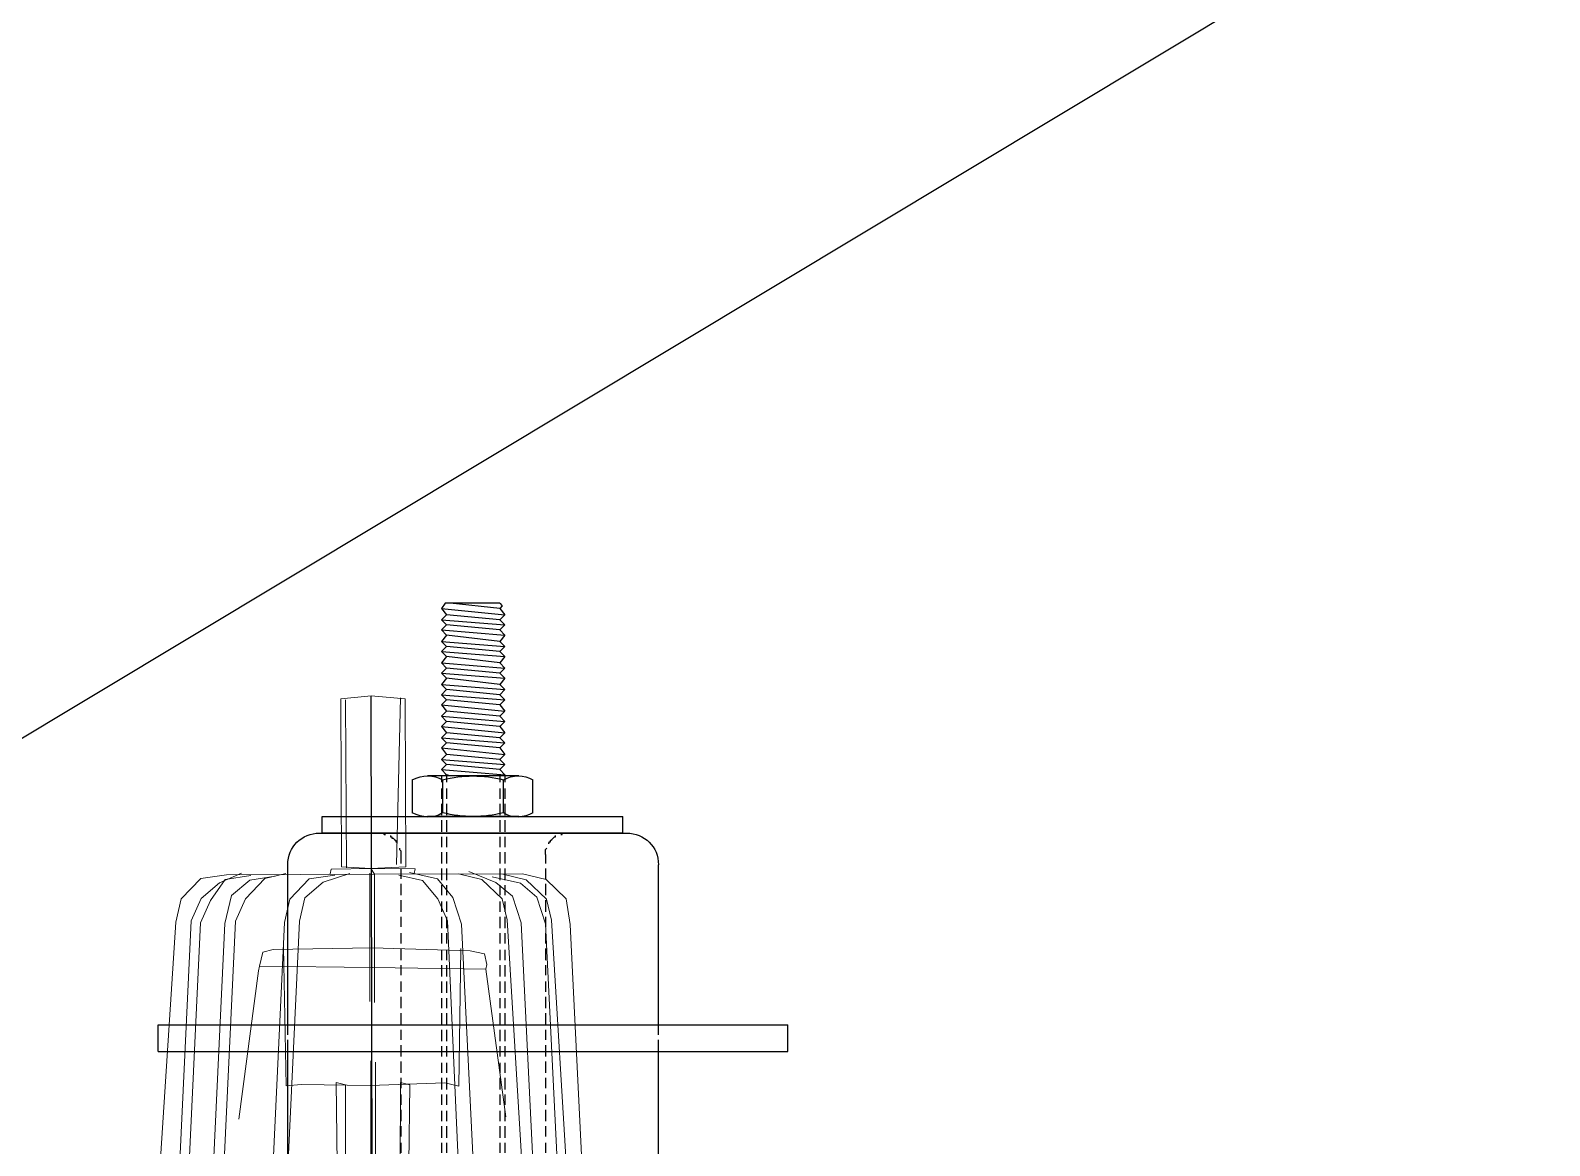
# Model space of a CAD drawing. Header units: millimetres. Extents: x 183355 to 194386, y -190559 to -183233.
# Drawn here: x 185151.9 to 185376.1, y -188107.9 to -187943.2 of the extents above; entities that cross this region are included whole.
import ezdxf

# ---------------------------------------------------------------- set-up
doc = ezdxf.new("R2010")
doc.units = ezdxf.units.MM
doc.header["$LTSCALE"] = 13
doc.linetypes.add('CENTER', pattern=[50.8, 31.75, -6.35, 6.35, -6.35])
doc.layers.get('0').update_dxf_attribs({"color": 1, "linetype": 'CENTER'})
doc.layers.add('C00-00-00', color=7, linetype='Continuous')
doc.layers.add('PDF_0', color=7, linetype='Continuous')
doc.layers.add('标注、文本', color=3, linetype='Continuous', lineweight=25)

# ---------------------------------------------------------------- blocks, each defined once
blk = doc.blocks.new('A$C0D035EEF')
at = {"layer": 'PDF_0'}
for points in [[(243.4, 9.18), (243.4, 102.12)], [(243.4, 102.12), (247.34, 102.12)], [(247.34, 9.18), (247.34, 102.12)], [(220.73, 83.01), (243.4, 83.01)], [(243.4, 83.01), (245.09, 83.01)], [(245.84, 83.01), (247.34, 83.01)], [(247.34, 83.01), (270.95, 83.01)], [(275.63, 32.98), (275.63, 78.32)], [(275.63, 77.76), (278.07, 77.76)], [(275.63, 77.76), (275.63, 33.35)], [(278.07, 33.35), (278.07, 77.76)], [(275.44, 68.58), (275.44, 68.77), (275.63, 68.77), (275.63, 68.95), (275.63, 69.14), (275.63, 69.33), (275.63, 69.52)], [(274.13, 66.71), (274.13, 66.89), (274.32, 66.89), (274.32, 67.08), (274.51, 67.08), (274.69, 67.27), (274.88, 67.46), (275.07, 67.64), (275.07, 67.83), (275.26, 67.83)], [(229.91, 66.33), (228.41, 66.33)], [(232.35, 66.33), (230.85, 66.33)], [(234.78, 66.33), (233.1, 66.33)], [(237.03, 66.33), (235.53, 66.33)], [(239.47, 66.33), (237.97, 66.33)], [(241.9, 66.33), (240.22, 66.33)], [(244.34, 66.33), (242.65, 66.33)], [(246.59, 66.33), (245.09, 66.33)], [(249.02, 66.33), (247.34, 66.33)], [(251.46, 66.33), (249.77, 66.33)], [(253.71, 66.33), (252.21, 66.33)], [(256.14, 66.33), (254.65, 66.33)], [(258.58, 66.33), (256.89, 66.33)], [(260.83, 66.33), (259.33, 66.33)], [(263.26, 66.33), (261.77, 66.33)], [(265.7, 66.33), (264.01, 66.33)], [(268.14, 66.33), (266.45, 66.33)], [(270.39, 66.33), (268.89, 66.33)], [(272.45, 66.33), (271.13, 66.33)], [(272.45, 66.33), (272.63, 66.33), (272.82, 66.33), (273.01, 66.33), (273.2, 66.33), (273.38, 66.52)], [(278.63, 64.46), (283.5, 64.46)], [(278.07, 62.4), (278.07, 48.91)], [(284.06, 62.4), (284.06, 48.91)], [(229.91, 60.34), (228.41, 60.34)], [(229.91, 59.59), (228.41, 59.59)], [(232.35, 60.34), (230.66, 60.34)], [(232.35, 59.59), (230.66, 59.59)], [(234.6, 60.34), (233.1, 60.34)], [(234.6, 59.59), (233.1, 59.59)], [(237.03, 60.34), (235.53, 60.34)], [(237.03, 59.59), (235.53, 59.59)], [(239.47, 60.34), (237.78, 60.34)], [(239.47, 59.59), (237.78, 59.59)], [(241.72, 60.34), (240.22, 60.34)], [(241.72, 59.59), (240.22, 59.59)], [(244.15, 60.34), (242.65, 60.34)], [(244.15, 59.59), (242.65, 59.59)], [(246.59, 60.34), (244.9, 60.34)], [(246.59, 59.59), (244.9, 59.59)], [(249.02, 60.34), (247.34, 60.34)], [(249.02, 59.59), (247.34, 59.59)], [(251.27, 60.34), (249.77, 60.34)], [(251.27, 59.59), (249.77, 59.59)], [(253.71, 60.34), (252.02, 60.34)], [(253.71, 59.59), (252.02, 59.59)], [(256.14, 60.34), (254.46, 60.34)], [(256.14, 59.59), (254.46, 59.59)], [(258.39, 60.34), (256.89, 60.34)], [(258.39, 59.59), (256.89, 59.59)], [(260.83, 60.34), (259.33, 60.34)], [(260.83, 59.59), (259.33, 59.59)], [(263.26, 60.34), (261.58, 60.34)], [(263.26, 59.59), (261.58, 59.59)], [(265.51, 60.34), (264.01, 60.34)], [(265.51, 59.59), (264.01, 59.59)], [(267.95, 60.34), (266.45, 60.34)], [(267.95, 59.59), (266.45, 59.59)], [(270.39, 60.34), (268.7, 60.34)], [(270.39, 59.59), (268.7, 59.59)], [(272.82, 60.34), (271.13, 60.34)], [(272.82, 59.59), (271.13, 59.59)], [(275.07, 60.34), (273.57, 60.34)], [(275.07, 59.59), (273.57, 59.59)], [(277.51, 60.34), (275.82, 60.34)], [(277.51, 59.59), (275.82, 59.59)], [(279.94, 60.34), (278.25, 60.34)], [(279.94, 59.59), (278.25, 59.59)], [(278.63, 60.15), (283.5, 60.15)], [(282.19, 60.34), (280.69, 60.34)], [(282.19, 59.59), (280.69, 59.59)], [(284.06, 60.34), (283.13, 60.34)], [(284.06, 59.59), (283.13, 59.59)], [(284.25, 60.34), (284.06, 60.34)], [(285, 50.97), (284.25, 60.34)], [(285, 59.59), (284.25, 60.34)], [(285.75, 60.34), (285, 59.59)], [(285, 59.59), (285.75, 51.72)], [(286.5, 50.97), (285.75, 60.34)], [(286.5, 59.59), (285.75, 60.34)], [(287.25, 60.34), (286.5, 59.59)], [(286.5, 59.59), (287.25, 51.72)], [(288.19, 50.97), (287.25, 60.34)], [(288.19, 59.59), (287.25, 60.34)], [(288.94, 60.34), (288.19, 59.59)], [(288.19, 59.59), (288.94, 51.72)], [(289.68, 50.97), (288.94, 60.34)], [(289.68, 59.59), (288.94, 60.34)], [(290.43, 60.34), (289.68, 59.59)], [(289.68, 59.59), (290.43, 51.72)], [(291.37, 50.97), (290.43, 60.34)], [(291.37, 59.59), (290.43, 60.34)], [(292.12, 60.34), (291.37, 59.59)], [(291.37, 59.59), (292.12, 51.72)], [(292.87, 50.97), (292.12, 60.34)], [(292.87, 59.59), (292.12, 60.34)], [(293.62, 60.34), (292.87, 59.59)], [(292.87, 59.59), (293.62, 51.72)], [(294.56, 50.97), (293.62, 60.34)], [(294.56, 59.59), (293.62, 60.34)], [(295.31, 60.34), (294.56, 59.59)], [(294.56, 59.59), (295.31, 51.72)], [(296.06, 59.59), (295.31, 60.34)], [(296.06, 50.97), (295.31, 60.34)], [(296.81, 60.34), (296.06, 59.59)], [(296.06, 59.59), (296.81, 51.72)], [(297.55, 59.59), (296.81, 60.34)], [(297.55, 50.97), (296.81, 60.34)], [(298.49, 60.34), (297.55, 59.59)], [(297.55, 59.59), (298.49, 51.72)], [(299.24, 59.59), (298.49, 60.34)], [(299.24, 50.97), (298.49, 60.34)], [(299.99, 60.34), (299.24, 59.59)], [(299.24, 59.59), (299.99, 51.72)], [(300.74, 50.97), (299.99, 60.34)], [(300.74, 59.59), (299.99, 60.34)], [(301.68, 60.34), (300.74, 59.59)], [(300.74, 59.59), (301.68, 51.72)], [(302.43, 50.97), (301.68, 60.34)], [(302.43, 59.59), (301.68, 60.34)], [(303.18, 60.34), (302.43, 59.59)], [(302.43, 59.59), (303.18, 51.72)], [(303.93, 50.97), (303.18, 60.34)], [(303.93, 59.59), (303.18, 60.34)], [(304.86, 60.34), (303.93, 59.59)], [(303.93, 59.59), (304.86, 51.72)], [(305.61, 50.97), (304.86, 60.34)], [(305.61, 59.59), (304.86, 60.34)], [(306.36, 60.34), (305.61, 59.59)], [(305.61, 59.59), (306.36, 51.72)], [(307.11, 50.97), (306.36, 60.34)], [(307.11, 59.59), (306.36, 60.34)], [(307.86, 60.34), (307.11, 59.59)], [(307.11, 59.59), (307.86, 51.72)], [(308.8, 50.97), (307.86, 60.34)], [(308.8, 59.59), (307.86, 60.34)], [(309.17, 59.96), (308.8, 59.59)], [(308.8, 59.59), (309.55, 52.28)], [(309.55, 59.59), (309.17, 59.96)], [(309.55, 59.59), (309.55, 51.53)], [(229.91, 51.72), (228.41, 51.72)], [(232.35, 51.72), (230.66, 51.72)], [(234.6, 51.72), (233.1, 51.72)], [(237.03, 51.72), (235.53, 51.72)], [(239.47, 51.72), (237.78, 51.72)], [(241.72, 51.72), (240.22, 51.72)], [(244.15, 51.72), (242.65, 51.72)], [(246.59, 51.72), (244.9, 51.72)], [(249.02, 51.72), (247.34, 51.72)], [(251.27, 51.72), (249.77, 51.72)], [(253.71, 51.72), (252.02, 51.72)], [(256.14, 51.72), (254.46, 51.72)], [(258.39, 51.72), (256.89, 51.72)], [(260.83, 51.72), (259.33, 51.72)], [(263.26, 51.72), (261.58, 51.72)], [(265.51, 51.72), (264.01, 51.72)], [(267.95, 51.72), (266.45, 51.72)], [(270.39, 51.72), (268.7, 51.72)], [(272.82, 51.72), (271.13, 51.72)], [(275.07, 51.72), (273.57, 51.72)], [(277.51, 51.72), (275.82, 51.72)], [(279.94, 51.72), (278.25, 51.72)], [(282.19, 51.72), (280.69, 51.72)], [(284.06, 51.72), (283.13, 51.72)], [(284.06, 52.28), (284.25, 51.72)], [(284.25, 51.72), (284.06, 51.53)], [(285, 50.97), (284.25, 51.72)], [(285.75, 51.72), (285, 50.97)], [(286.5, 50.97), (285.75, 51.72)], [(287.25, 51.72), (286.5, 50.97)], [(288.19, 50.97), (287.25, 51.72)], [(288.94, 51.72), (288.19, 50.97)], [(289.68, 50.97), (288.94, 51.72)], [(290.43, 51.72), (289.68, 50.97)], [(291.37, 50.97), (290.43, 51.72)], [(292.12, 51.72), (291.37, 50.97)], [(292.87, 50.97), (292.12, 51.72)], [(293.62, 51.72), (292.87, 50.97)], [(294.56, 50.97), (293.62, 51.72)], [(295.31, 51.72), (294.56, 50.97)], [(296.06, 50.97), (295.31, 51.72)], [(296.81, 51.72), (296.06, 50.97)], [(297.55, 50.97), (296.81, 51.72)], [(298.49, 51.72), (297.55, 50.97)], [(299.24, 50.97), (298.49, 51.72)], [(299.99, 51.72), (299.24, 50.97)], [(300.74, 50.97), (299.99, 51.72)], [(301.68, 51.72), (300.74, 50.97)], [(302.43, 50.97), (301.68, 51.72)], [(303.18, 51.72), (302.43, 50.97)], [(303.93, 50.97), (303.18, 51.72)], [(304.86, 51.72), (303.93, 50.97)], [(305.61, 50.97), (304.86, 51.72)], [(306.36, 51.72), (305.61, 50.97)], [(307.11, 50.97), (306.36, 51.72)], [(307.86, 51.72), (307.11, 50.97)], [(308.8, 50.97), (307.86, 51.72)], [(229.91, 50.97), (228.41, 50.97)], [(232.35, 50.97), (230.66, 50.97)], [(234.6, 50.97), (233.1, 50.97)], [(237.03, 50.97), (235.53, 50.97)], [(239.47, 50.97), (237.78, 50.97)], [(241.72, 50.97), (240.22, 50.97)], [(244.15, 50.97), (242.65, 50.97)], [(246.59, 50.97), (244.9, 50.97)], [(249.02, 50.97), (247.34, 50.97)], [(251.27, 50.97), (249.77, 50.97)], [(253.71, 50.97), (252.02, 50.97)], [(256.14, 50.97), (254.46, 50.97)], [(258.39, 50.97), (256.89, 50.97)], [(260.83, 50.97), (259.33, 50.97)], [(263.26, 50.97), (261.58, 50.97)], [(265.51, 50.97), (264.01, 50.97)], [(267.95, 50.97), (266.45, 50.97)], [(270.39, 50.97), (268.7, 50.97)], [(272.82, 50.97), (271.13, 50.97)], [(275.07, 50.97), (273.57, 50.97)], [(277.51, 50.97), (275.82, 50.97)], [(279.94, 50.97), (278.25, 50.97)], [(283.5, 51.15), (278.63, 51.15)], [(282.19, 50.97), (280.69, 50.97)], [(284.06, 50.97), (283.13, 50.97)], [(309.55, 51.53), (308.8, 50.97)], [(229.91, 44.97), (228.41, 44.97)], [(232.35, 44.97), (230.85, 44.97)], [(234.78, 44.97), (233.1, 44.97)], [(237.03, 44.97), (235.53, 44.97)], [(239.47, 44.97), (237.97, 44.97)], [(241.9, 44.97), (240.22, 44.97)], [(244.34, 44.97), (242.65, 44.97)], [(246.59, 44.97), (245.09, 44.97)], [(249.02, 44.97), (247.34, 44.97)], [(251.46, 44.97), (249.77, 44.97)], [(253.71, 44.97), (252.21, 44.97)], [(256.14, 44.97), (254.65, 44.97)], [(258.58, 44.97), (256.89, 44.97)], [(260.83, 44.97), (259.33, 44.97)], [(263.26, 44.97), (261.77, 44.97)], [(265.7, 44.97), (264.01, 44.97)], [(268.14, 44.97), (266.45, 44.97)], [(270.39, 44.97), (268.89, 44.97)], [(272.45, 44.97), (271.13, 44.97)], [(273.38, 44.78), (273.2, 44.78), (273.01, 44.97), (272.82, 44.97), (272.63, 44.97), (272.45, 44.97)], [(283.5, 46.66), (278.63, 46.66)], [(275.26, 43.47), (275.07, 43.47), (275.07, 43.66), (274.88, 43.66), (274.88, 43.85), (274.69, 44.03), (274.51, 44.22), (274.32, 44.22), (274.32, 44.41), (274.13, 44.41), (274.13, 44.41)], [(275.63, 41.6), (275.63, 41.79), (275.63, 41.97), (275.63, 42.16), (275.63, 42.35), (275.44, 42.53), (275.44, 42.72)], [(275.63, 33.35), (278.07, 33.35)], [(220.73, 28.29), (243.4, 28.29)], [(243.4, 28.29), (245.09, 28.29)], [(245.84, 28.29), (247.34, 28.29)], [(247.34, 28.29), (270.95, 28.29)], [(243.4, 9.18), (247.34, 9.18)]]:
    blk.add_lwpolyline(points, dxfattribs=at)
for points in [[(275.63, 78.32), (275.63, 80.95), (273.57, 83.01), (270.95, 83.01)], [(278.63, 64.46), (277.88, 63.15), (277.69, 61.46), (278.63, 60.15)], [(283.5, 60.15), (284.25, 61.46), (284.25, 63.15), (283.5, 64.46)], [(278.63, 60.15), (277.88, 57.15), (277.88, 54.15), (278.63, 51.15)], [(283.5, 51.15), (284.25, 54.15), (284.25, 57.15), (283.5, 60.15)], [(278.63, 51.15), (277.69, 49.84), (277.88, 48.16), (278.63, 46.66)], [(283.5, 46.66), (284.25, 48.16), (284.25, 49.84), (283.5, 51.15)], [(270.95, 28.29), (273.57, 28.29), (275.63, 30.36), (275.63, 32.98)]]:
    blk.add_open_spline(points, degree=3, dxfattribs=at)
blk = doc.blocks.new('A$C26CD017D')
at = {"layer": 'C00-00-00'}
h = blk.add_hatch(color=256, dxfattribs=at)
h.dxf.hatch_style = 2
h.paths.add_polyline_path([(72.39, 62.45), (79.49, 31.94), (83.04, 31.94)])
h = blk.add_hatch(color=256, dxfattribs=at)
h.dxf.hatch_style = 2
h.paths.add_polyline_path([(72.39, 62.45), (75.94, 62.45), (83.04, 31.94)])
h = blk.add_hatch(color=256, dxfattribs=at)
h.dxf.hatch_style = 2
h.paths.add_polyline_path([(79.49, 31.94), (80.91, 26.26), (83.74, 26.26)])
h = blk.add_hatch(color=256, dxfattribs=at)
h.dxf.hatch_style = 2
h.paths.add_polyline_path([(79.49, 31.94), (83.04, 31.94), (83.74, 26.26)])
h = blk.add_hatch(color=256, dxfattribs=at)
h.dxf.hatch_style = 2
h.paths.add_polyline_path([(80.91, 26.26), (83.74, 26.26), (80.91, 25.55)])
at = {"layer": 'C00-00-00', "lineweight": 0}
for points in [[(83.04, 111.42), (91.55, 113.55), (92.97, 109.29), (83.74, 107.17)], [(83.04, 111.42), (80.91, 110.71), (66.71, 102.2)], [(83.04, 111.42), (92.26, 70.97), (92.97, 70.26), (94.39, 69.55)], [(106.46, 109.29), (107.17, 107.87), (119.23, 110.71), (127.75, 75.23)], [(166.07, 107.17), (201.56, 111.42), (205.81, 92.97)], [(210.78, 94.39), (207.23, 107.87), (201.56, 111.42)], [(75.94, 63.16), (66.71, 102.2), (83.74, 108.58)], [(85.16, 105.04), (100.78, 107.87), (106.46, 109.29), (114.97, 72.39)], [(112.84, 109.29), (121.36, 73.81)], [(119.94, 101.49), (121.36, 102.2), (156.84, 105.75)], [(159.68, 102.91), (188.07, 105.75)], [(188.07, 105.04), (188.78, 103.62), (190.2, 103.62), (191.62, 104.33), (192.33, 105.75)], [(193.04, 106.46), (192.33, 106.46), (192.33, 105.75)], [(198.01, 90.84), (194.46, 105.75), (193.75, 106.46), (193.04, 106.46)], [(96.52, 69.55), (89.42, 100.78)], [(196.59, 97.23), (173.17, 91.55)], [(210.78, 94.39), (213.62, 80.2), (210.07, 74.52)], [(26.97, 81.62), (64.58, 92.26)], [(72.39, 62.45), (65.29, 92.97), (64.58, 92.26), (71.68, 61.74)], [(176.01, 63.16), (210.07, 74.52), (205.81, 92.97)], [(65.29, 81.62), (86.58, 88.71)], [(86.58, 88.71), (91.55, 66.71)], [(164.65, 89.42), (141.23, 84.45)], [(199.43, 85.16), (176.01, 80.2)], [(26.97, 81.62), (23.42, 80.2), (21.29, 76.65), (21.29, 73.1)], [(26.97, 78.78), (24.13, 77.36), (22, 73.81), (22, 70.26)], [(35.49, 70.97), (36.19, 70.97), (56.78, 78.78)], [(27.68, 78.07), (24.13, 75.94), (22.71, 73.1), (22.71, 68.84)], [(167.49, 78.07), (144.07, 72.39)], [(199.43, 75.94), (198.01, 76.65), (196.59, 76.65), (195.17, 75.94), (195.17, 73.81)], [(200.85, 75.23), (201.56, 75.23), (201.56, 76.65)], [(28.39, 74.52), (24.84, 72.39), (23.42, 69.55), (22.71, 65.29)], [(123.49, 36.19), (136.26, 39.03), (127.75, 75.23)], [(199.43, 75.94), (200.14, 75.23), (200.85, 75.23)], [(26.26, 51.81), (21.29, 73.1)], [(26.26, 51.81), (21.29, 73.1)], [(28.39, 72.39), (25.55, 70.97), (23.42, 67.42), (23.42, 63.87)], [(101.49, 34.78), (100.07, 33.36), (100.07, 31.23), (100.78, 29.81), (102.91, 29.81), (117.81, 33.36), (123.49, 34.78), (114.97, 72.39)], [(168.2, 63.87), (195.17, 73.1)], [(35.49, 70.97), (34.07, 70.26), (34.07, 68.13)], [(34.07, 66.71), (53.94, 70.97), (53.94, 68.84)], [(100.78, 65.29), (97.23, 69.55), (94.39, 69.55)], [(95.1, 58.2), (100.78, 34.07), (114.97, 37.61), (116.39, 38.32), (116.39, 39.74), (109.29, 70.97)], [(36.9, 53.94), (34.07, 68.13)], [(78.07, 68.84), (55.36, 63.87), (55.36, 62.45), (80.2, 68.13)], [(30.52, 66), (26.97, 63.87), (24.84, 61.03), (24.84, 56.78)], [(103.62, 62.45), (102.91, 63.87), (102.2, 65.29), (100.78, 65.29)], [(30.52, 63.87), (27.68, 61.74), (25.55, 58.91), (25.55, 55.36)], [(75.94, 63.16), (83.74, 26.26), (80.91, 25.55), (72.39, 62.45)], [(75.94, 63.16), (84.45, 24.84), (85.16, 23.42), (86.58, 23.42)], [(72.39, 62.45), (79.49, 31.94), (78.78, 31.23), (71.68, 61.74)], [(94.39, 61.74), (95.1, 59.62)], [(94.39, 61.74), (95.1, 59.62)], [(101.49, 61.03), (100.78, 62.45), (99.36, 62.45)], [(102.2, 59.62), (102.91, 61.03), (103.62, 62.45)], [(80.91, 58.91), (57.49, 53.23), (57.49, 54.65), (82.33, 60.32)], [(76.65, 59.62), (77.36, 58.2), (78.78, 58.2)], [(95.1, 58.2), (102.2, 59.62)], [(102.91, 34.78), (100.78, 34.07), (104.33, 35.49), (99.36, 58.91)], [(134.13, 48.26), (167.49, 59.62)], [(25.55, 51.1), (24.13, 56.07), (0, 50.39)], [(25.55, 51.1), (24.13, 57.49), (24.84, 57.49)], [(44.71, 56.07), (26.26, 51.81)], [(73.81, 58.2), (80.2, 30.52)], [(76.65, 57.49), (78.07, 56.07), (79.49, 56.07)], [(95.1, 58.2), (100.78, 34.07), (101.49, 33.36), (102.91, 32.65)], [(44.71, 55.36), (26.26, 51.1)], [(36.9, 53.94), (40.45, 39.74), (41.16, 38.32), (43.29, 38.32), (44, 38.32), (66, 40.45)], [(79.49, 54.65), (78.07, 53.94), (78.07, 52.52)], [(26.26, 51.81), (25.55, 51.1), (26.97, 45.42), (27.68, 45.42)], [(26.26, 51.81), (31.23, 30.52)], [(26.26, 51.81), (31.23, 30.52), (32.65, 26.97), (36.19, 24.84), (39.74, 24.84), (78.78, 31.23)], [(25.55, 51.1), (26.26, 46.84), (2.13, 41.16)], [(26.97, 48.26), (29.1, 44.71), (31.94, 42.58), (35.49, 42.58)], [(39.74, 41.16), (59.62, 46.13), (58.91, 48.26)], [(27.68, 46.13), (29.1, 42.58), (32.65, 40.45), (36.19, 40.45)], [(74.52, 41.87), (96.52, 44.71)], [(29.1, 39.03), (30.52, 36.19), (34.07, 34.07), (37.61, 33.36)], [(29.81, 37.61), (31.23, 34.07), (34.07, 31.94), (38.32, 31.94)], [(78.78, 36.19), (87.29, 0)], [(30.52, 34.07), (31.94, 30.52), (35.49, 29.1), (39.03, 28.39)], [(30.52, 32.65), (32.65, 29.81), (35.49, 27.68), (39.03, 26.97)], [(109.29, 28.39), (105.75, 32.65), (102.91, 32.65)], [(112.13, 25.55), (111.42, 26.97), (110.71, 28.39), (109.29, 28.39)], [(84.45, 24.84), (85.16, 22.71), (85.87, 21.29), (87.29, 21.29)], [(110, 24.13), (109.29, 25.55), (107.87, 25.55)], [(110.71, 22.71), (111.42, 23.42), (112.13, 25.55)], [(86.58, 15.61), (85.16, 22.71)], [(103.62, 21.29), (110.71, 22.71)], [(85.16, 20.58), (86.58, 19.16), (88, 19.16)], [(88, 17.74), (86.58, 17.03), (86.58, 15.61)], [(88.71, 4.97), (86.58, 4.26), (85.87, 9.94), (88, 9.94)], [(89.42, 2.13), (106.46, 1.42), (108.58, 1.42), (107.87, 3.55)], [(89.42, 3.55), (105.75, 2.13), (107.87, 2.84)]]:
    blk.add_lwpolyline(points, dxfattribs=at)
for points in [[(67.42, 85.16), (96.52, 91.55), (95.1, 99.36), (65.29, 92.97)], [(86.58, 0.71), (116.39, 7.81), (114.26, 15.61), (85.16, 8.52)]]:
    blk.add_lwpolyline(points, close=True, dxfattribs=at)
for points in [[(56.07, 124.2), (56.07, 124.2), (63.87, 88), (63.87, 88)], [(58.2, 124.91), (58.2, 124.91), (66.71, 88.71), (66.71, 88.71)], [(100.78, 107.87), (100.78, 107.87), (109.29, 70.97), (109.29, 70.97)], [(189.49, 89.42), (189.49, 89.42), (185.94, 105.75), (185.94, 105.75)], [(191.62, 89.42), (191.62, 89.42), (188.07, 105.75), (188.07, 105.75)], [(195.88, 90.84), (195.88, 90.84), (192.33, 105.75), (192.33, 105.75)], [(193.04, 106.46), (193.04, 106.46), (193.04, 107.17), (193.04, 107.17)], [(83.74, 101.49), (83.74, 101.49), (91.55, 66.71), (91.55, 66.71)], [(100.07, 102.91), (100.07, 102.91), (107.17, 70.26), (107.17, 70.26)], [(102.2, 101.49), (102.2, 101.49), (109.29, 70.97), (109.29, 70.97)], [(122.07, 98.65), (122.07, 98.65), (150.46, 102.2), (150.46, 102.2)], [(26.97, 81.62), (26.97, 81.62), (64.58, 92.26), (64.58, 92.26)], [(26.97, 78.78), (26.97, 78.78), (65.29, 90.13), (65.29, 90.13)], [(195.88, 90.84), (195.88, 90.84), (199.43, 75.23), (199.43, 75.23)], [(198.01, 90.84), (198.01, 90.84), (201.56, 76.65), (201.56, 76.65)], [(27.68, 78.07), (27.68, 78.07), (65.29, 88.71), (65.29, 88.71)], [(189.49, 89.42), (189.49, 89.42), (193.75, 72.39), (193.75, 72.39)], [(191.62, 89.42), (191.62, 89.42), (195.17, 73.1), (195.17, 73.1)], [(28.39, 74.52), (28.39, 74.52), (66, 85.16), (66, 85.16)], [(28.39, 72.39), (28.39, 72.39), (66.71, 83.74), (66.71, 83.74)], [(66, 79.49), (66, 79.49), (74.52, 44), (74.52, 44)], [(68.84, 80.2), (68.84, 80.2), (76.65, 44.71), (76.65, 44.71)], [(30.52, 66), (30.52, 66), (68.13, 76.65), (68.13, 76.65)], [(30.52, 63.87), (30.52, 63.87), (68.84, 74.52), (68.84, 74.52)], [(108.58, 73.81), (108.58, 73.81), (114.26, 75.23), (114.26, 75.23)], [(129.88, 37.61), (129.88, 37.61), (121.36, 73.81), (121.36, 73.81)], [(36.19, 70.97), (36.19, 70.97), (39.74, 54.65), (39.74, 54.65)], [(114.97, 37.61), (114.97, 37.61), (107.17, 70.26), (107.17, 70.26)], [(117.81, 33.36), (117.81, 33.36), (109.29, 70.97), (109.29, 70.97)], [(56.78, 58.2), (56.78, 58.2), (53.94, 68.84), (53.94, 68.84)], [(61.74, 59.62), (61.74, 59.62), (95.81, 67.42), (95.81, 67.42)], [(110, 67.42), (110, 67.42), (115.68, 68.84), (115.68, 68.84)], [(96.52, 44.71), (96.52, 44.71), (91.55, 66.71), (91.55, 66.71)], [(100.07, 31.23), (100.07, 31.23), (91.55, 66.71), (91.55, 66.71)], [(100.78, 65.29), (100.78, 65.29), (93.68, 63.87), (93.68, 63.87)], [(93.68, 63.87), (93.68, 63.87), (78.07, 60.32), (78.07, 60.32)], [(71.68, 62.45), (71.68, 62.45), (53.23, 58.2), (53.23, 58.2)], [(71.68, 61.74), (71.68, 61.74), (53.23, 57.49), (53.23, 57.49)], [(77.36, 61.03), (77.36, 61.03), (92.97, 61.03), (92.97, 61.03)], [(94.39, 61.74), (94.39, 61.74), (78.78, 58.2), (78.78, 58.2)], [(94.39, 61.74), (94.39, 61.74), (99.36, 62.45), (99.36, 62.45)], [(95.1, 59.62), (95.1, 59.62), (101.49, 61.03), (101.49, 61.03)], [(101.49, 61.03), (101.49, 61.03), (101.49, 61.74), (101.49, 61.74)], [(133.42, 51.1), (133.42, 51.1), (160.39, 61.03), (160.39, 61.03)], [(95.1, 59.62), (95.1, 59.62), (79.49, 56.07), (79.49, 56.07)], [(56.78, 58.2), (56.78, 58.2), (58.91, 48.26), (58.91, 48.26)], [(95.1, 58.2), (95.1, 58.2), (79.49, 54.65), (79.49, 54.65)], [(24.13, 54.65), (24.13, 54.65), (0, 49.68), (0, 49.68)], [(43.29, 38.32), (43.29, 38.32), (39.74, 54.65), (39.74, 54.65)], [(98.65, 41.87), (98.65, 41.87), (100.78, 51.81), (100.78, 51.81)], [(0, 50.39), (0, 50.39), (0.71, 45.42), (0.71, 45.42)], [(35.49, 42.58), (35.49, 42.58), (74.52, 49.68), (74.52, 49.68)], [(26.26, 47.55), (26.26, 47.55), (2.13, 41.87), (2.13, 41.87)], [(36.19, 40.45), (36.19, 40.45), (75.23, 47.55), (75.23, 47.55)], [(101.49, 46.84), (101.49, 46.84), (101.49, 47.55), (101.49, 47.55)], [(2.13, 41.16), (2.13, 41.16), (0.71, 45.42), (0.71, 45.42)], [(37.61, 33.36), (37.61, 33.36), (76.65, 40.45), (76.65, 40.45)], [(103.62, 40.45), (103.62, 40.45), (100.78, 34.07), (100.78, 34.07)], [(38.32, 31.94), (38.32, 31.94), (77.36, 39.03), (77.36, 39.03)], [(101.49, 34.78), (101.49, 34.78), (117.1, 38.32), (117.1, 38.32)], [(103.62, 38.32), (103.62, 38.32), (102.91, 34.78), (102.91, 34.78)], [(39.03, 28.39), (39.03, 28.39), (78.07, 35.49), (78.07, 35.49)], [(39.03, 26.97), (39.03, 26.97), (78.07, 34.07), (78.07, 34.07)], [(100.07, 31.23), (100.07, 31.23), (100.07, 31.94), (100.07, 31.94)], [(39.74, 24.84), (39.74, 24.84), (78.78, 31.23), (78.78, 31.23)], [(102.2, 26.97), (102.2, 26.97), (86.58, 23.42), (86.58, 23.42)], [(109.29, 28.39), (109.29, 28.39), (102.2, 26.97), (102.2, 26.97)], [(102.91, 24.84), (102.91, 24.84), (87.29, 21.29), (87.29, 21.29)], [(102.91, 24.84), (102.91, 24.84), (107.87, 25.55), (107.87, 25.55)], [(102.91, 24.84), (102.91, 24.84), (103.62, 22.71), (103.62, 22.71)], [(110, 24.13), (110, 24.13), (110, 24.84), (110, 24.84)], [(103.62, 22.71), (103.62, 22.71), (88, 19.16), (88, 19.16)], [(103.62, 22.71), (103.62, 22.71), (110, 24.13), (110, 24.13)], [(103.62, 21.29), (103.62, 21.29), (88, 17.74), (88, 17.74)], [(103.62, 21.29), (103.62, 21.29), (108.58, 1.42), (108.58, 1.42)], [(86.58, 15.61), (86.58, 15.61), (89.42, 2.13), (89.42, 2.13)]]:
    blk.add_open_spline(points, degree=3, dxfattribs=at)
blk = doc.blocks.new('A$C3535292A')
blk.add_line((210.78, 94.39), (0.71, 45.42))
blk.add_blockref('A$C26CD017D', (0, 0))

msp = doc.modelspace()

# ---------------------------------------------------------------- linework, layer by layer
at = {"layer": '标注、文本'}
msp.add_line((186698.215, -187117.889), (185042.215, -188112.889), dxfattribs=at)

# ---------------------------------------------------------------- block references
at = {"rotation": 256.999999999873}
msp.add_blockref('A$C3535292A', (185158.077, -188030.588), dxfattribs=at)
at = {"layer": '标注、文本', "xscale": -1, "rotation": 270}
msp.add_blockref('A$C0D035EEF', (185161.564, -188337.37), dxfattribs=at)

doc.saveas('drawing.dxf')
